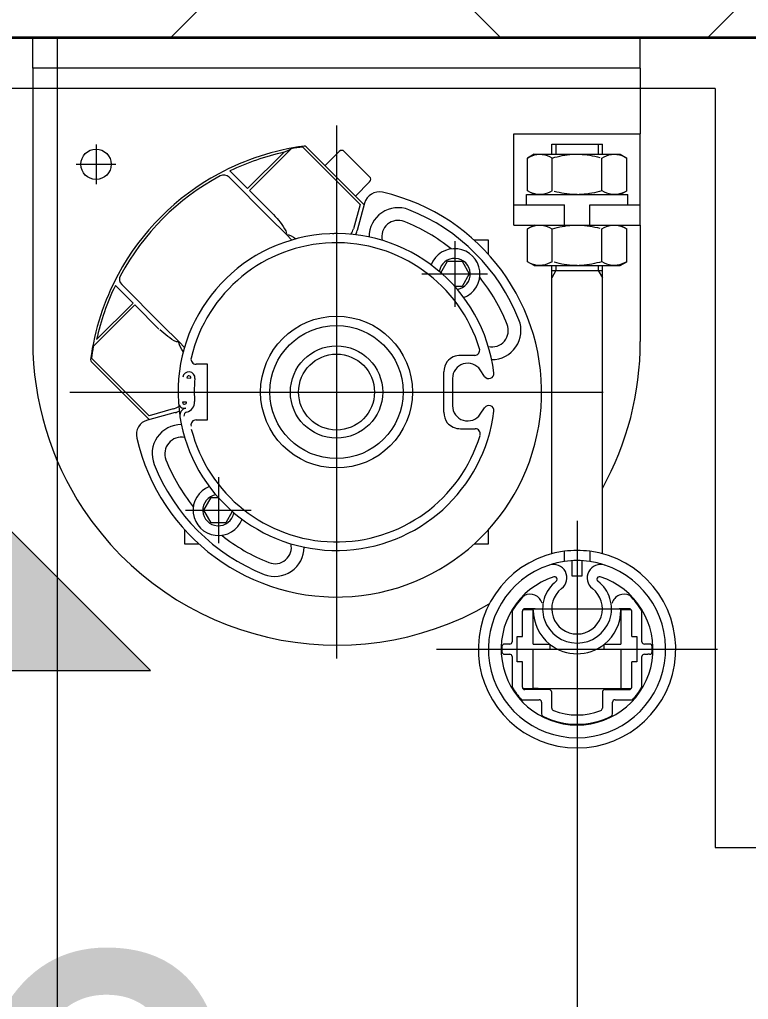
# Model space of a CAD drawing. Header units: metres. Extents: x -0.64 to 0.89, y -0.01 to 0.61.
# Drawn here: x 0.38071 to 0.383589, y 0.253247 to 0.257119 of the extents above; entities that cross this region are included whole.
import ezdxf
from ezdxf.xclip import XClip

# ---------------------------------------------------------------- set-up
doc = ezdxf.new("R2010")
doc.units = ezdxf.units.M
doc.header["$MEASUREMENT"] = 0
doc.header["$XCLIPFRAME"] = 0
for name, pattern in [('DASHDOT', [1, 0.5, -0.25, 0, -0.25]), ('Strich 2', [0.0028222222222216, 0.0014111111111108, -0.0014111111111108]), ('Strichpunkt 6_2_2mm Schnitt', [0.01, 0.006, -0.002, 0, -0.002])]:
    doc.linetypes.add(name, pattern=pattern)
for name, color, linetype in [('010 Aussenwände', 7, 'Continuous'), ('011_Stift 1.Grau', 7, 'Continuous'), ('035 Decken', 7, 'Continuous'), ('051 Brüstung Bauteilschraffuren', 7, 'Continuous'), ('120 Bemassungen Detail', 7, 'Continuous')]:
    doc.layers.add(name, color=color, linetype=linetype)
doc.styles.add('ERSTELLTER_STIL_5', font='Arial.ttf', dxfattribs={"width": 0.9})

# ---------------------------------------------------------------- blocks, each defined once
blk = doc.blocks.new('Zeichnung_3_2', base_point=(-2.970789108152893, 0.2078478095782649))
at = {"layer": '051 Brüstung Bauteilschraffuren', "linetype": 'Continuous', "lineweight": 0, "true_color": 0x000000}
h = blk.add_hatch(dxfattribs=at)
h.set_pattern_fill('Beton_0002', color=18, style=0, pattern_type=2)
h.set_pattern_definition([(44.99999999999999, (-2.970789108152893, 0.2078478095782649), (-0.001060660171779821, 0.001060660171779822), []), (135.0000000000002, (-2.970789108152893, 0.2078478095782649), (0.001060660171779818, 0.001060660171779824), [])])
h.paths.add_polyline_path([(0.312856633258405, 0.2536300772983503), (0.3165584478825528, 0.2536300804272983), (0.3165584478825528, 0.2570459217161276), (0.3843584308924832, 0.2570471420058643), (0.3843584308924832, 0.2614434829691732), (0.3507584507482304, 0.2609348098858575), (0.3165584510115008, 0.2614478103043164), (0.3165584510115008, 0.2700425831382801), (0.312856633258405, 0.2700425831382801)])
at = {"layer": '120 Bemassungen Detail', "linetype": 'Continuous', "lineweight": 0, "true_color": 0x000000}
blk.add_hatch(color=18, dxfattribs=at).paths.add_polyline_path([(0.3787269100442145, 0.257047045151134), (0.3762269100442146, 0.254547045151134), (0.3812269100442145, 0.254547045151134)])
at = {"layer": '010 Aussenwände', "color": 7, "linetype": 'Continuous', "lineweight": 13, "ltscale": 1000, "flags": 128}
for points in [[(0.38345844697331, 0.2568471393442161), (0.3834584469733087, 0.256647146800094), (0.38345844697331, 0.253847146800094)], [(0.38345844697331, 0.253847146800094), (0.3841584469732453, 0.2538471539930791), (0.3846777985061594, 0.2538471539930791)]]:
    blk.add_lwpolyline(points, dxfattribs=at)
at = {"layer": '011_Stift 1.Grau', "color": 7, "linetype": 'Continuous', "lineweight": 13, "ltscale": 1000}
for p, q in [((0.3807624435490385, 0.2569271249457872), (0.3807624435490385, 0.257047123232176)), ((0.3831624436952449, 0.2569271249457872), (0.3831624436952449, 0.257047123232176)), ((0.3807624435490385, 0.2569271249457872), (0.3807624435490385, 0.2558471247235469)), ((0.3831624436952449, 0.2569271249457872), (0.3807624435490385, 0.2569271249457872)), ((0.3831624436952449, 0.2569271249457872), (0.3831624436952449, 0.2566671250081718)), ((0.3826624409269557, 0.256387124834667), (0.3826624409269557, 0.2566671250081718)), ((0.3826624409269557, 0.2566671250081718), (0.3831624436952449, 0.2566671250081718)), ((0.3831624436952449, 0.256387124834667), (0.3831624436952449, 0.2566671250081718)), ((0.3828124426961269, 0.2566271245363928), (0.3828644990047147, 0.2566271245363928)), ((0.3828124426961269, 0.2565871240646139), (0.3828124426961269, 0.2566271245363928)), ((0.3828286819364689, 0.2566271245363928), (0.3828286819364689, 0.2565871240646139)), ((0.3828644990047147, 0.2566271245363928), (0.3830124419260736, 0.2566271245363928)), ((0.3829962026857316, 0.2566271245363928), (0.3829962026857316, 0.2565871240646139)), ((0.3830124419260736, 0.2565871240646139), (0.3830124419260736, 0.2566271245363928)), ((0.3816112614451375, 0.2564508521194544), (0.3817551179603527, 0.2565947086346696)), ((0.3816182358703248, 0.2564438808232151), (0.3817829937584658, 0.2566086387113561)), ((0.3818291050657724, 0.256614849673221), (0.3820562792094708, 0.2563876755295226)), ((0.3818422810659806, 0.2566158133892182), (0.3820595771207079, 0.2563985173344908)), ((0.3819164809398672, 0.2565416135153316), (0.3819729302915071, 0.2565980659959195)), ((0.381992964945825, 0.2565980659959195), (0.382043053146094, 0.2565479777956505)), ((0.3827424418705136, 0.2565871240646139), (0.382716143062214, 0.2565719392797622)), ((0.3827424418705136, 0.2565871240646139), (0.382765217483317, 0.2565871240646139)), ((0.382765217483317, 0.2565871240646139), (0.3829124407466262, 0.2565871240646139)), ((0.3829124407466262, 0.2565871240646139), (0.3830596671388835, 0.2565871240646139)), ((0.3830596671388835, 0.2565871240646139), (0.3830824427516869, 0.2565871240646139)), ((0.3830824427516869, 0.2565871240646139), (0.3831087415599865, 0.2565719392797622)), ((0.382043053146094, 0.2565479777956505), (0.3820931382174149, 0.2564978927243297)), ((0.382716143062214, 0.2564423069623496), (0.382716143062214, 0.2565719392797622)), ((0.3828142919044201, 0.2564423069623496), (0.3828142919044201, 0.2565719392797622)), ((0.3830105927177804, 0.2564423069623496), (0.3830105927177804, 0.2565719392797622)), ((0.3831087415599865, 0.2564423069623496), (0.3831087415599865, 0.2565719392797622)), ((0.3815412199431997, 0.2565208936213922), (0.3816112614451375, 0.2564508521194544)), ((0.3815379032582744, 0.2564959277449588), (0.3816966285345889, 0.2563372024686443)), ((0.3820366888657749, 0.2564214055894238), (0.3820931382174149, 0.2564778580700117)), ((0.3816182358703248, 0.2564438808232151), (0.3817135968198249, 0.2563485167447671)), ((0.3827124415166794, 0.256427125306446), (0.3829124407466262, 0.256427125306446)), ((0.3827124415166794, 0.256387124834667), (0.3827124415166794, 0.256427125306446)), ((0.3827424418705136, 0.256427125306446), (0.382716143062214, 0.2564423069623496)), ((0.3827597206464626, 0.2564271240347746), (0.3827652180341792, 0.2564271240347746)), ((0.3829124407466262, 0.256427125306446), (0.3831124431055212, 0.256427125306446)), ((0.38305966689963, 0.2564271240347746), (0.3830651642873462, 0.2564271240347746)), ((0.3830824427516869, 0.256427125306446), (0.3831087415599865, 0.2564423069623496)), ((0.3831124431055212, 0.256387124834667), (0.3831124431055212, 0.256427125306446)), ((0.382072969018331, 0.25639348285709), (0.3820438760594292, 0.2562849083600053)), ((0.3820595771207079, 0.2563985173344908), (0.3820712042916349, 0.2563868901635638)), ((0.3820562792094708, 0.2563876755295226), (0.3820289760088494, 0.2562927369880083)), ((0.3826624409269557, 0.256387124834667), (0.3828624432858506, 0.256387124834667)), ((0.3826624409269557, 0.256307123891109), (0.3826624409269557, 0.256387124834667)), ((0.3828624432858506, 0.256307123891109), (0.3828624432858506, 0.256387124834667)), ((0.3829624413363499, 0.256387124834667), (0.3831624436952449, 0.256387124834667)), ((0.3829624413363499, 0.256307123891109), (0.3829624413363499, 0.256387124834667)), ((0.3831624436952449, 0.256307123891109), (0.3831624436952449, 0.256387124834667)), ((0.3817644516123643, 0.2562693793908689), (0.3816966285345889, 0.2563372024686443)), ((0.3826624409269557, 0.256307123891109), (0.3828624432858506, 0.256307123891109)), ((0.3827424418705136, 0.256307123891109), (0.382716143062214, 0.2562919391062574)), ((0.382716143062214, 0.2561623067888448), (0.382716143062214, 0.2562919391062574)), ((0.3827424418705136, 0.256307123891109), (0.382765217483317, 0.256307123891109)), ((0.382765217483317, 0.256307123891109), (0.3829124407466262, 0.256307123891109)), ((0.3828142919044201, 0.2561623067888448), (0.3828142919044201, 0.2562919391062574)), ((0.3829124407466262, 0.256307123891109), (0.3830596671388835, 0.256307123891109)), ((0.3829624413363499, 0.256307123891109), (0.3831624436952449, 0.256307123891109)), ((0.3830105927177804, 0.2561623067888448), (0.3830105927177804, 0.2562919391062574)), ((0.3830596671388835, 0.256307123891109), (0.3830824427516869, 0.256307123891109)), ((0.3830824427516869, 0.256307123891109), (0.3831087415599865, 0.2562919391062574)), ((0.3831087415599865, 0.2561623067888448), (0.3831087415599865, 0.2562919391062574)), ((0.3831624436952449, 0.256307123891109), (0.3831624436952449, 0.2558471247235469)), ((0.3817860601275478, 0.2562477708756854), (0.3817644516123643, 0.2562693793908689)), ((0.3825624428764562, 0.2562471231834406), (0.3825065942828406, 0.2562471231834406)), ((0.3825624428764562, 0.2561912745898249), (0.3825624428764562, 0.2562471231834406)), ((0.3823741897174621, 0.2561186517057518), (0.3824002663704507, 0.2561638149418014)), ((0.3824002663704507, 0.2561638149418014), (0.3824580017197361, 0.2561638149418014)), ((0.3824580017197361, 0.2561638149418014), (0.3824868693943788, 0.2561138143520777)), ((0.3827424418705136, 0.2561471251329411), (0.382716143062214, 0.2561623067888448)), ((0.3830824427516869, 0.2561471251329411), (0.3831087415599865, 0.2561623067888448)), ((0.3827424418705136, 0.2561471251329411), (0.382765217483317, 0.2561471251329411)), ((0.382765217483317, 0.2561471251329411), (0.3829124407466262, 0.2561471251329411)), ((0.3828124426961269, 0.2550080847900816), (0.3828124426961269, 0.2561471251329411)), ((0.3828124426961269, 0.2561271248970517), (0.3829124407466262, 0.2561271248970517)), ((0.3828286819364689, 0.2561271248970517), (0.3828124426961269, 0.2560989956541471)), ((0.3828286819364689, 0.2561471251329411), (0.3828286819364689, 0.2561271248970517)), ((0.3829124407466262, 0.2561471251329411), (0.3830596671388835, 0.2561471251329411)), ((0.3829124407466262, 0.2561271248970517), (0.3830124419260736, 0.2561271248970517)), ((0.3829962026857316, 0.2561471251329411), (0.3829962026857316, 0.2561271248970517)), ((0.3829962026857316, 0.2561271248970517), (0.3830124419260736, 0.2560989956541471)), ((0.3830124419260736, 0.2550080847900816), (0.3830124419260736, 0.2561471251329411)), ((0.3830596671388835, 0.2561471251329411), (0.3830824427516869, 0.2561471251329411)), ((0.3824868693943788, 0.2561138143520777), (0.3824580017197361, 0.256063813762354)), ((0.3810886739298754, 0.2560683444791199), (0.3811587154318132, 0.2559983029771822)), ((0.3811136398063089, 0.2560716642929933), (0.3812723650826234, 0.2559129358877308)), ((0.3824580017197361, 0.256063813762354), (0.3824295720978194, 0.256063813762354)), ((0.3810009288399117, 0.2558265737928018), (0.3811656867280526, 0.2559913316809428)), ((0.3810148589165981, 0.255854446461967), (0.3811587154318132, 0.2559983029771822)), ((0.3811656867280526, 0.2559913316809428), (0.3812610476775525, 0.2558959676024948)), ((0.3812723650826234, 0.2559129358877308), (0.3813401881603988, 0.2558451128099554)), ((0.3813401881603988, 0.2558451128099554), (0.3813618123203225, 0.2558234886500317)), ((0.3809947178780467, 0.2557804624854954), (0.3812218920217452, 0.2555532883417969)), ((0.3825080398568363, 0.2557921240748507), (0.3824524415790641, 0.2557921240748507)), ((0.3809937510331015, 0.2557672864852871), (0.3812110502167769, 0.2555499904305598)), ((0.3814524423003818, 0.2557571236620442), (0.3814074636722667, 0.2557571236620442)), ((0.3814524423003818, 0.2555371241962078), (0.3814524423003818, 0.2557571236620442)), ((0.3825473801205783, 0.2557089816674579), (0.3825302303563558, 0.2557345483019154)), ((0.3813711209407498, 0.2557038877400442), (0.3813870472862875, 0.2557023576844513)), ((0.3813870487470381, 0.2557023581395343), (0.3813870852686412, 0.2557031226111492)), ((0.3823864520648417, 0.255567115163198), (0.3823864520648417, 0.2557271139213658)), ((0.382420404280054, 0.2557011217499744), (0.382420404280054, 0.2555931229793296)), ((0.3813168274343113, 0.2555805915424182), (0.3812218920217452, 0.2555532883417969)), ((0.3813697160430786, 0.2556076538140403), (0.3813537521501643, 0.2556065899717057)), ((0.3825302303563558, 0.2555596964273885), (0.3825473801205783, 0.2555852630618461)), ((0.3812226742587559, 0.2555383632596328), (0.3812110502167769, 0.2555499904305598)), ((0.3813246591912625, 0.2555656883628904), (0.3812160815652297, 0.2555365954039886)), ((0.3814074636722667, 0.2555371241962078), (0.3814524423003818, 0.2555371241962078)), ((0.3814524525558101, 0.2555375740845707), (0.3814507803627976, 0.2555371258971305)), ((0.3824524415790641, 0.2555021237834012), (0.3825103333757517, 0.2555021237834012)), ((0.3814380178499045, 0.2551804335061744), (0.3814668855245473, 0.2552304340958981)), ((0.3814668855245473, 0.2552304340958981), (0.3814952619543473, 0.2552304340958981)), ((0.3814668855245473, 0.2551304329164506), (0.3814380178499045, 0.2551804335061744)), ((0.3815506787531331, 0.2551755711209158), (0.3815246208738328, 0.2551304329164506)), ((0.3815246208738328, 0.2551304329164506), (0.3814668855245473, 0.2551304329164506)), ((0.3813624412388791, 0.2551029732684271), (0.3813624412388791, 0.2550471246748114)), ((0.3825624428764562, 0.2550471246748114), (0.3825624428764562, 0.2551029732684271)), ((0.3813624412388791, 0.2550471246748114), (0.3814182929614428, 0.2550471246748114)), ((0.3825065942828406, 0.2550471246748114), (0.3825624428764562, 0.2550471246748114)), ((0.3828624432858506, 0.2549775337413918), (0.3828624432858506, 0.2550179065579878)), ((0.3829624413363499, 0.2550179065579878), (0.3829624413363499, 0.2549775337413918)), ((0.3828924436396848, 0.2549805531762531), (0.3828924436396848, 0.2549211250660764)), ((0.3829324409825157, 0.2549211250660764), (0.3829324409825157, 0.2549805531762531)), ((0.3828924436396848, 0.2549211250660764), (0.3829324409825157, 0.2549211250660764)), ((0.3826564427335577, 0.2547816991412899), (0.3826564427335577, 0.2547465892153018)), ((0.3826964432053366, 0.2546811253643506), (0.3826964432053366, 0.25478112341485)), ((0.3827094283397142, 0.2547871247371961), (0.3826994422723811, 0.2547871242832915)), ((0.3827464437950603, 0.2547911235327948), (0.3827064433232814, 0.2547911235327948)), ((0.3827394412093406, 0.2547871247371961), (0.3827094283397142, 0.2547871247371961)), ((0.3827394412093406, 0.2546511250105164), (0.3827394412093406, 0.2547871247371961)), ((0.3831184412989191, 0.2547911235327948), (0.3830784439560883, 0.2547911235327948)), ((0.3831154573714723, 0.2547871242832915), (0.3830854434128599, 0.2547871247371961)), ((0.3830854434128599, 0.2547871247371961), (0.3830854434128599, 0.2546511250105164)), ((0.3831254423068495, 0.2547871242832915), (0.3831154573714723, 0.2547871242832915)), ((0.3831284414168639, 0.2546811253643506), (0.3831284414168639, 0.25478112341485)), ((0.3831684418886429, 0.2547465892153018), (0.3831684418886429, 0.2547816991412899)), ((0.3826564427335577, 0.2547465892153018), (0.3826564427335577, 0.2546597108439458)), ((0.3831684418886429, 0.2546597108439458), (0.3831684418886429, 0.2547465892153018)), ((0.3826323212391047, 0.254651124215688), (0.3826256168655924, 0.254651124215688)), ((0.3826465427419503, 0.2546511250105164), (0.3826323216730958, 0.2546511250105164)), ((0.3826764429694471, 0.2546811253643506), (0.3826964432053366, 0.2546811253643506)), ((0.3826764429694471, 0.2545811241849032), (0.3826764429694471, 0.2546811253643506)), ((0.3827394412093406, 0.2546511250105164), (0.3827694415631748, 0.2546511250105164)), ((0.3827694415631748, 0.2546511250105164), (0.3828054432393551, 0.2546511250105164)), ((0.3828054432393551, 0.2546511250105164), (0.3828054432393551, 0.2546311247746269)), ((0.3830194413828454, 0.2546511250105164), (0.3830554430590257, 0.2546511250105164)), ((0.3830194413828454, 0.2546311247746269), (0.3830194413828454, 0.2546511250105164)), ((0.3830554430590257, 0.2546511250105164), (0.3830854434128599, 0.2546511250105164)), ((0.3831284414168639, 0.2546811253643506), (0.3831484416527534, 0.2546811253643506)), ((0.3831484416527534, 0.2546811253643506), (0.3831484416527534, 0.2545811241849032)), ((0.3831925629491048, 0.2546511250105164), (0.3831783418802502, 0.2546511250105164)), ((0.3831992680682172, 0.254651124215688), (0.3831925636947044, 0.254651124215688)), ((0.3826256168655924, 0.2546111241958046), (0.3826323212391047, 0.2546111241958046)), ((0.3826323216730958, 0.2546111245387374), (0.3826465427419503, 0.2546111245387374)), ((0.3827394412093406, 0.2546311247746269), (0.3827694415631748, 0.2546311247746269)), ((0.3827394412093406, 0.2544751248120577), (0.3827394412093406, 0.2546311247746269)), ((0.3827694415631748, 0.2546311247746269), (0.3828054432393551, 0.2546311247746269)), ((0.3830194413828454, 0.2546311247746269), (0.3830554430590257, 0.2546311247746269)), ((0.3830554430590257, 0.2546311247746269), (0.3830854434128599, 0.2546311247746269)), ((0.3830854434128599, 0.2546311247746269), (0.3830854434128599, 0.2544751248120577)), ((0.3831783418802502, 0.2546111245387374), (0.3831925629491048, 0.2546111245387374)), ((0.3831992680682172, 0.2546111241958046), (0.3831925636947044, 0.2546111241958046)), ((0.3826564427335577, 0.254602538705308), (0.3826564427335577, 0.254515660333952)), ((0.3826964432053366, 0.2545811241849032), (0.3826764429694471, 0.2545811241849032)), ((0.3826964432053366, 0.2544811230054557), (0.3826964432053366, 0.2545811241849032)), ((0.3831284414168639, 0.2544811230054557), (0.3831284414168639, 0.2545811241849032)), ((0.3831484416527534, 0.2545811241849032), (0.3831284414168639, 0.2545811241849032)), ((0.3831684418886429, 0.254515660333952), (0.3831684418886429, 0.254602538705308)), ((0.3826564427335577, 0.254515660333952), (0.3826564427335577, 0.2544805472790159)), ((0.3831684418886429, 0.2544805472790159), (0.3831684418886429, 0.254515660333952)), ((0.3826994422723811, 0.2544751241282011), (0.3827094275623368, 0.2544751241282011)), ((0.3828024425781821, 0.254471122887511), (0.3827064433232814, 0.254471122887511)), ((0.3827094275623368, 0.2544751241282011), (0.3827394412093406, 0.2544751248120577)), ((0.3827594414452301, 0.2544751248120577), (0.3827394412093406, 0.2544751248120577)), ((0.3827594414452301, 0.2544751248120577), (0.3830654431769704, 0.2544751248120577)), ((0.3828124426961269, 0.2543978867296215), (0.3828124426961269, 0.2544611227695662)), ((0.3830124419260736, 0.2544611227695662), (0.3830124419260736, 0.2543978867296215)), ((0.3830224420440185, 0.254471122887511), (0.3831184412989191, 0.254471122887511)), ((0.3830654431769704, 0.2544751248120577), (0.3830854434128599, 0.2544751248120577)), ((0.3830854434128599, 0.2544751248120577), (0.3831154562824863, 0.2544751248120577)), ((0.3831154562824863, 0.2544751248120577), (0.3831254423068495, 0.2544751241282011)), ((0.3826928762045678, 0.2544311255446801), (0.3827152919883464, 0.2544311255446801)), ((0.3827152919883464, 0.2544311255446801), (0.3827624421064031, 0.2544311255446801)), ((0.3827724422243479, 0.2544211254267353), (0.3827724422243479, 0.2543876738432099)), ((0.3830524423978526, 0.2543876738432099), (0.3830524423978526, 0.2544211254267353)), ((0.3830624425157974, 0.2544311255446801), (0.3831095926338541, 0.2544311255446801)), ((0.3831095926338541, 0.2544311255446801), (0.3831320084176327, 0.2544311255446801)), ((0.3827724422243479, 0.2543876738432099), (0.3827724422243479, 0.2543752550484281)), ((0.3830524423978526, 0.2543752550484281), (0.3830524423978526, 0.2543876738432099))]:
    blk.add_line(p, q, dxfattribs=at)
at = {"layer": '011_Stift 1.Grau', "color": 7, "linetype": 'Strich 2', "lineweight": 13, "ltscale": 1000}
blk.add_line((0.3808584490618353, 0.2570470856847995), (0.3808651262369586, 0.2038064139417058), dxfattribs=at)
at = {"layer": '011_Stift 1.Grau', "color": 7, "linetype": 'Strichpunkt 6_2_2mm Schnitt', "lineweight": 13, "ltscale": 1000}
for p, q in [((0.3819624420576677, 0.2567001260231791), (0.3819624420576677, 0.254594124964021)), ((0.3809094415280886, 0.2556471254936), (0.3830154425872467, 0.2556471254936)), ((0.3829124407466262, 0.2543093844342313), (0.3829124407466262, 0.2079383181190747))]:
    blk.add_line(p, q, dxfattribs=at)
at = {"layer": '011_Stift 1.Grau', "color": 7, "linetype": 'DASHDOT', "lineweight": 13, "ltscale": 1000}
for p, q in [((0.3810124433687091, 0.2566251251385935), (0.3810124433687091, 0.2564691220470763)), ((0.3809344418229504, 0.2565471235928349), (0.3810904417855197, 0.2565471235928349)), ((0.3824291340450934, 0.2562438127564113), (0.3824291340450934, 0.255983812818796)), ((0.3822991325118117, 0.2561138143520777), (0.382559132449427, 0.2561138143520777)), ((0.38149575319919, 0.2553104350394561), (0.38149575319919, 0.2550504351018407)), ((0.3813657516659084, 0.2551804335061744), (0.3816257516035236, 0.2551804335061744)), ((0.3829124407466262, 0.2551381238707398), (0.3829124407466262, 0.254124122549566)), ((0.3829124407466262, 0.2549932567053068), (0.3829124407466262, 0.2545872256335866)), ((0.3829124501334704, 0.2549679309998485), (0.3829124501334704, 0.254614309807845)), ((0.3827356395374686, 0.2547911204038467), (0.3830892607294721, 0.2547911204038467)), ((0.3823570180506032, 0.2546311216456789), (0.3834678665715973, 0.2546311216456789))]:
    blk.add_line(p, q, dxfattribs=at)
at = {"layer": '011_Stift 1.Grau', "color": 7, "linetype": 'Continuous', "lineweight": 13, "ltscale": 1000, "flags": 128}
for points in [[(0.3817829938206425, 0.2566086390524388), (0.3817746089659702, 0.2566028760426787), (0.3817654243049944, 0.2565985483031368), (0.3817557485945948, 0.2565949331611747)], [(0.3827161433448327, 0.2565719403402288), (0.3827252422864711, 0.2565768113162409), (0.3827345685116432, 0.2565809383696614), (0.3827441070742905, 0.256584142233636), (0.3827542002073492, 0.2565863029913834), (0.3827642178818795, 0.2565871172777421)], [(0.3827652181177248, 0.2565871240726308), (0.3827752319750206, 0.2565864453334179), (0.382785314599412, 0.2565844182088237), (0.3827948394443319, 0.2565813351204995), (0.3828041513228588, 0.2565773181974003), (0.3828130618799706, 0.2565726443372053)], [(0.3828142928905947, 0.2565719403402288), (0.3828241188481627, 0.2565746676897625), (0.3828338812932914, 0.2565771505473504), (0.3828439202730003, 0.2565794510941011), (0.3828538846281928, 0.2565814645622259), (0.3828637765189811, 0.2565831816128604), (0.3828739384110929, 0.2565846380934309), (0.3828840369418383, 0.2565857634133736), (0.3828940870988133, 0.2565865536420703), (0.3829041055533602, 0.2565870061274222)], [(0.3829124424396158, 0.2565871240726308), (0.3829224475948738, 0.2565869542456543), (0.3829324701535417, 0.2565864453332443), (0.3829425272368225, 0.2565855990403329), (0.3829526354016681, 0.2565844182085695), (0.3829628088847867, 0.2565829070584318), (0.3829727129848095, 0.2565811383228569), (0.3829826901299471, 0.2565790746362486), (0.3829927419466497, 0.2565767256928867), (0.3830025162047845, 0.2565741982029909)], [(0.383010591982119, 0.2565719403402288), (0.3830196909237573, 0.2565768113162409), (0.3830290171489295, 0.2565809383696614), (0.3830385557115763, 0.2565841422336359), (0.3830486488446354, 0.2565863029913833), (0.3830586665191662, 0.2565871172777421)], [(0.3830596667550115, 0.2565871240726308), (0.3830696806123073, 0.2565864453334179), (0.3830797632366987, 0.2565844182088238), (0.3830892880816181, 0.2565813351204996), (0.3830985999601455, 0.2565773181974003), (0.3831075105172572, 0.2565726443372053)], [(0.3827652181177017, 0.256427124182969), (0.3827552042604063, 0.2564278029221819), (0.3827451216360149, 0.2564298300467759), (0.3827355967910955, 0.2564329131351001), (0.3827262849125681, 0.2564369300581995), (0.3827173743554564, 0.2564416039183944)], [(0.3828142928905947, 0.256442307915371), (0.3828051939489554, 0.2564374369393588), (0.3827958677237842, 0.2564333098859384), (0.3827863291611364, 0.2564301060219639), (0.3827762360280778, 0.2564279452642165), (0.382766218353547, 0.2564271309778577)], [(0.3829124424330983, 0.256427124182969), (0.3829024372778393, 0.2564272940099455), (0.3828924147191719, 0.2564278029223556), (0.3828823576358911, 0.2564286492152669), (0.3828722494710459, 0.2564298300470302), (0.3828620759879269, 0.2564313411971679), (0.3828521718879045, 0.2564331099327428), (0.3828421947427665, 0.2564351736193511), (0.3828321429260639, 0.2564375225627132), (0.3828223686679291, 0.2564400500526089)], [(0.383010591982119, 0.256442307915371), (0.3830007660245514, 0.2564395805658373), (0.3829910035794222, 0.2564370977082494), (0.3829809645997133, 0.2564347971614986), (0.3829710002445208, 0.2564327836933739), (0.3829611083537325, 0.2564310666427394), (0.3829509464616203, 0.2564296101621689), (0.3829408479308753, 0.2564284848422262), (0.3829307977739003, 0.2564276946135294), (0.3829207793193534, 0.2564272421281776)], [(0.3830596667549888, 0.256427124182969), (0.383049652897693, 0.2564278029221819), (0.3830395702733016, 0.256429830046776), (0.3830300454283817, 0.2564329131351002), (0.3830207335498548, 0.2564369300581995), (0.3830118229927431, 0.2564416039183944)], [(0.3831087415278809, 0.256442307915371), (0.3830996425862425, 0.2564374369393588), (0.3830903163610704, 0.2564333098859383), (0.3830807777984231, 0.2564301060219638), (0.3830706846653644, 0.2564279452642165), (0.3830606669908341, 0.2564271309778577)], [(0.3817135973431305, 0.2563485175598728), (0.3817205954696625, 0.2563411478858166), (0.3817272800662783, 0.2563335186089657), (0.3817336527453818, 0.2563257800360914), (0.381739876629509, 0.2563177901898239), (0.3817458944013525, 0.2563096109270193), (0.3817516260426399, 0.2563012872041077), (0.3817570593013833, 0.2562926653096537), (0.3817618708164061, 0.2562838068103777), (0.3817653006388557, 0.2562742475310495)], [(0.3827161433448327, 0.2562919403402288), (0.3827252422864711, 0.2562968113162409), (0.3827345685116432, 0.2563009383696614), (0.3827441070742905, 0.256304142233636), (0.3827542002073492, 0.2563063029913833), (0.3827642178818795, 0.2563071172777421)], [(0.3827652181177248, 0.2563071240726308), (0.3827752319750206, 0.2563064453334179), (0.382785314599412, 0.2563044182088238), (0.3827948394443319, 0.2563013351204995), (0.3828041513228588, 0.2562973181974003), (0.3828130618799706, 0.2562926443372053)], [(0.3828142928905947, 0.2562919403402288), (0.3828241188481627, 0.2562946676897625), (0.3828338812932914, 0.2562971505473504), (0.3828439202730003, 0.2562994510941011), (0.3828538846281928, 0.2563014645622259), (0.3828637765189811, 0.2563031816128604), (0.3828739384110929, 0.2563046380934308), (0.3828840369418383, 0.2563057634133736), (0.3828940870988133, 0.2563065536420703), (0.3829041055533602, 0.2563070061274222)], [(0.3829124424396158, 0.2563071240726308), (0.3829224475948738, 0.2563069542456544), (0.3829324701535417, 0.2563064453332443), (0.3829425272368225, 0.2563055990403329), (0.3829526354016681, 0.2563044182085695), (0.3829628088847867, 0.2563029070584318), (0.3829727129848095, 0.2563011383228569), (0.3829826901299471, 0.2562990746362486), (0.3829927419466497, 0.2562967256928866), (0.3830025162047845, 0.2562941982029909)], [(0.383010591982119, 0.2562919403402288), (0.3830196909237573, 0.2562968113162409), (0.3830290171489295, 0.2563009383696614), (0.3830385557115763, 0.2563041422336359), (0.3830486488446354, 0.2563063029913833), (0.3830586665191662, 0.2563071172777421)], [(0.3830596667550115, 0.2563071240726308), (0.3830696806123073, 0.2563064453334179), (0.3830797632366987, 0.2563044182088238), (0.3830892880816181, 0.2563013351204996), (0.3830985999601455, 0.2562973181974003), (0.3831075105172572, 0.2562926443372053)], [(0.3817644525365118, 0.2562693780952441), (0.3817744867615467, 0.2562687196286429), (0.3817835688424003, 0.2562643703928895), (0.3817922202672768, 0.2562592345700583), (0.3818005976415688, 0.2562536876136406)], [(0.3827652181177017, 0.256147124182969), (0.3827552042604063, 0.2561478029221819), (0.3827451216360149, 0.2561498300467759), (0.3827355967910955, 0.2561529131351001), (0.3827262849125681, 0.2561569300581995), (0.3827173743554564, 0.2561616039183945)], [(0.3828142928905947, 0.256162307915371), (0.3828051939489554, 0.2561574369393589), (0.3827958677237842, 0.2561533098859384), (0.3827863291611364, 0.2561501060219639), (0.3827762360280778, 0.2561479452642165), (0.382766218353547, 0.2561471309778577)], [(0.3829124424330983, 0.256147124182969), (0.3829024372778393, 0.2561472940099455), (0.3828924147191719, 0.2561478029223556), (0.3828823576358911, 0.2561486492152669), (0.3828722494710459, 0.2561498300470302), (0.3828620759879269, 0.2561513411971679), (0.3828521718879045, 0.2561531099327428), (0.3828421947427665, 0.2561551736193511), (0.3828321429260639, 0.2561575225627131), (0.3828223686679291, 0.2561600500526089)], [(0.383010591982119, 0.256162307915371), (0.3830007660245514, 0.2561595805658373), (0.3829910035794222, 0.2561570977082493), (0.3829809645997133, 0.2561547971614986), (0.3829710002445208, 0.2561527836933739), (0.3829611083537325, 0.2561510666427394), (0.3829509464616203, 0.2561496101621689), (0.3829408479308753, 0.2561484848422262), (0.3829307977739003, 0.2561476946135295), (0.3829207793193534, 0.2561472421281776)], [(0.3830596667549888, 0.256147124182969), (0.383049652897693, 0.2561478029221819), (0.3830395702733016, 0.256149830046776), (0.3830300454283817, 0.2561529131351002), (0.3830207335498548, 0.2561569300581995), (0.3830118229927431, 0.2561616039183944)], [(0.3831087415278809, 0.256162307915371), (0.3830996425862425, 0.2561574369393589), (0.3830903163610704, 0.2561533098859383), (0.3830807777984231, 0.2561501060219638), (0.3830706846653644, 0.2561479452642165), (0.3830606669908341, 0.2561471309778577)], [(0.3813401884677994, 0.2558451140265321), (0.3813301990607094, 0.2558457557201045), (0.3813211151598281, 0.255850098486179), (0.3813123584654101, 0.2558552984115448), (0.3813039232741411, 0.2558608872821285), (0.381295622294878, 0.2558668150293701), (0.3812875021980107, 0.2558729753811026), (0.3812796160717635, 0.2558793021373472), (0.381271808182714, 0.2558859447083338), (0.3812643834280354, 0.2558927193853274)], [(0.3813571877988928, 0.2558070859330895), (0.3813515092220898, 0.2558155041919299), (0.3813462025044108, 0.2558241984525316), (0.3813416460774053, 0.2558331363457932), (0.3813392338022372, 0.2558429484584911)]]:
    blk.add_lwpolyline(points, dxfattribs=at)
at = {"layer": '011_Stift 1.Grau', "color": 7, "linetype": 'Continuous', "lineweight": 13, "ltscale": 1000}
for centre, radius in [((0.3810124424352437, 0.2565471241277997), 6.000000000000228e-05), ((0.381962442435249, 0.2556471241278171), 0.0002999999999999936), ((0.3819624424352437, 0.2556471241277999), 0.0002630769230769303), ((0.3819624424352437, 0.2556471241277999), 0.0001823076923077061), ((0.3819624424352437, 0.2556471241277999), 0.0001500000000000057)]:
    blk.add_circle(centre, radius, dxfattribs=at)
for centre, radius, start, end in [((0.3819624424352437, 0.2556471241278001), 0.0009799999999998746, 97.53710972746303, 118.3063095887489), ((0.3819624424353725, 0.255647124127498), 0.0009700000003183049, 102.341323084397, 115.7374816980647), ((0.3819358788966638, 0.2556475630811663), 0.0009731603488074048, 96.29913361845304, 99.03870527050853), ((0.3817898660772343, 0.2566023392608738), 9.321613822737304e-06, 100.3727836702049, 137.4885425481689), ((0.3818352091325914, 0.2566087434322525), 1.000000000012029e-05, 45.00000000021591, 97.53711218961254), ((0.3819829485318982, 0.2565880475512988), 1.416666666672815e-05, 44.9999999997968, 135.0000000002032), ((0.3819624424352437, 0.2556471241277992), 0.0009800000000006323, 118.3075655685784, 151.6924344313863), ((0.3815166902365288, 0.2564747139884282), 2.999999995054119e-05, 44.99999995885844, 118.3075656073894), ((0.381962442434856, 0.2556471241281897), 0.0009699999994628686, 118.307565558074, 151.6924344418896), ((0.382083121992566, 0.2564878740906307), 1.416666666671558e-05, 315.000000000254, 44.99999999974601), ((0.3819624424352437, 0.2556471241277999), 0.0008099999999999665, 192.9819950797217, 77.01800492027832), ((0.3821309260743817, 0.2563779546576377), 5.999999999994397e-05, 77.01800491985524, 165.0000000001263), ((0.3822058597919451, 0.2562605962057761), 0.0001150000000000868, 68.35749692532065, 180.395986528689), ((0.3819624424352432, 0.2556471241277999), 0.0007750000000001283, 21.64250307470488, 68.35749692524854), ((0.3822058597919451, 0.2562605962057762), 6.49999999999585e-05, 68.35749692519582, 192.3400903037932), ((0.3819624424352437, 0.2556471241278003), 0.0007249999999997168, 51.29762486102164, 68.35749692527102), ((0.3819624074330772, 0.2556471273919322), 0.0006259953461755488, 6.91854191059835, 183.8093088827383), ((0.3819624523997671, 0.2556471141632766), 0.0006260000000000078, 90.00449157819094, 91.4710728132335), ((0.3819399808446637, 0.2563186537009119), 9.269524988294919e-05, 328.7324184577508, 343.7642447951928), ((0.3819472849399652, 0.2563107891424608), 0.0001000000000001776, 335.0130270818727, 344.9999999998283), ((0.3819624424352437, 0.2556471241277998), 0.0005900000000001924, 16.82644889274796, 166.8165185137789), ((0.3824291329108265, 0.2561138146033827), 9.999999999972432e-05, 290.9793228243437, 159.0301478152031), ((0.382429132910826, 0.2561138146033825), 6.17350269186009e-05, 279.3166300135998, 170.6858161735876), ((0.3819624424352432, 0.2556471241278006), 0.0009799999999994902, 151.692434431441, 172.4628902726022), ((0.3811348525746174, 0.2560928763265177), 2.999999995008358e-05, 151.6924343926611, 225.000000042389), ((0.3819624424352432, 0.2556471241278012), 0.0007249999999996207, 21.64250307461348, 38.70237579840109), ((0.3819624424355457, 0.2556471241276718), 0.000970000000318361, 154.2625183019724, 167.6586769156347), ((0.3825759145132199, 0.2558905414845011), 0.0001149999999998508, 269.5889222706802, 21.64250307484011), ((0.3825759145132199, 0.255890541484501), 6.499999999981538e-05, 257.6733725260638, 21.64250307497247), ((0.3819624424352437, 0.2558471241277998), 0.001200000000000045, 180, 213.5322958449148), ((0.3819624424352432, 0.2558471241277992), 0.001200000000000045, 331.0449993873179, 0), ((0.3819619812809898, 0.2556736906844891), 0.0009731379491543269, 170.9612648689902, 173.7008995780505), ((0.3825080384396271, 0.2558121241278005), 2.000000000057123e-05, 270, 16.82644889043072), ((0.3810008231307913, 0.2557743574304528), 1.000000000030464e-05, 172.4628878142201, 225.0000000012954), ((0.3814074649582162, 0.2557771241278197), 2.000000000257638e-05, 166.8165185327269, 270), ((0.3824524424352442, 0.2557221241277993), 7.000000000063217e-05, 90, 138.5940390011158), ((0.382552059048304, 0.255787114163283), 1.999999999972741e-05, 9.26472455150239, 13.35731351275353), ((0.3824564523997678, 0.255727114163277), 7.000000000061836e-05, 143.8362089167496, 180), ((0.3824804046962824, 0.2557011182019608), 6.000137895994159e-05, 33.85868865899339, 179.9956684000354), ((0.3813790812084292, 0.2557031229279614), 2.400400908451418e-05, 354.5268200591403, 174.5066362527115), ((0.3813790852023402, 0.2557031224215787), 8.00001514826295e-06, 0.002266831862451942, 174.5139836570131), ((0.3819624971941145, 0.2556471182916431), 0.0005620938766321269, 174.516730289357, 179.9995467615214), ((0.3825639851720761, 0.2557201224235673), 2.000520541381953e-05, 213.8525061055069, 6.917855018575715), ((0.3819624424352437, 0.2556471241277996), 0.0005620391177456113, 180.0001416708544, 183.8097113899772), ((0.3812909113650385, 0.2556695889439232), 9.269880181067314e-05, 286.2360862392953, 301.2703823949988), ((0.3813617334488137, 0.2556071224089197), 2.399973045723954e-05, 183.8090903418521, 282.751035308507), ((0.3819624523997684, 0.2556471141632781), 0.0006260000000016529, 183.954546453146, 188.7804155720351), ((0.3813736590637165, 0.2555544483652017), 3.000744681649861e-05, 102.7749522779197, 188.9429303292266), ((0.3813617296581193, 0.255607126517414), 8.003780351859563e-06, 183.8772630740395, 3.780954388351518), ((0.3813617237704476, 0.2556071306748344), 4.000992782977526e-05, 282.7731533165863, 3.809718473029488), ((0.3824804046986809, 0.2555931272763469), 6.000138135841418e-05, 180.0043336082189, 326.1413083695417), ((0.3825639851720797, 0.2555741230525996), 2.0005205410102e-05, 353.0816649195139, 146.1470252408254), ((0.381231611905406, 0.2554786404886621), 5.999999999964276e-05, 104.999999999703, 192.9819950800303), ((0.3812987774205827, 0.2556622816230778), 9.999999999962854e-05, 285.0000000004599, 294.9870487604545), ((0.3819623996082138, 0.2556471183996256), 0.0006259956615518933, 188.9438083380695, 353.081608474364), ((0.3813736576948661, 0.2555544547934397), 1.400607738850414e-05, 102.7749323057238, 188.9429427689377), ((0.3814074649582695, 0.2555171241277653), 2.000000005186082e-05, 90, 193.1834813988425), ((0.382456452399766, 0.2555671141632762), 6.999999999896634e-05, 180, 216.0245735407606), ((0.381348970357267, 0.2554037067710987), 0.0001149999999998408, 89.60445927816275, 201.6425030748237), ((0.3819624523997671, 0.2556471141632766), 0.0005922237442230788, 194.3802759720709, 343.1741948060775), ((0.3824524424352438, 0.2555721241278001), 7.000000000022295e-05, 221.197862297658, 270), ((0.3825103340179767, 0.2554821241278), 1.999999999987053e-05, 343.1735511067999, 90), ((0.3825520590483027, 0.2555071141632673), 2.000000000016442e-05, 346.6426864960694, 350.7721514055769), ((0.3813489703572781, 0.2554037067710898), 6.50000000086064e-05, 77.65955486236686, 201.6425030754781), ((0.3819624424352437, 0.2556471241278002), 0.0007750000000002477, 201.6425030747268, 248.3574969252973), ((0.3819624424352437, 0.2556471241278), 0.0007250000000001347, 201.6425030747159, 218.7023888064778), ((0.3814957519596605, 0.2551804336522169), 9.999999999990434e-05, 110.9822017297476, 339.0153521905219), ((0.3814957519596609, 0.255180433652217), 6.173502691878104e-05, 99.34998353919913, 350.6835426948559), ((0.3819624424352437, 0.2558471241278), 0.001200000000000124, 213.5322958449254, 300.1853195028436), ((0.3814957519596689, 0.2551804336522018), 4.999999999993857e-05, 209.9999999827229, 210.2363916535061), ((0.3814957519596605, 0.2551804336522169), 5.000000000009495e-05, 269.8058057971313, 270.206964705074), ((0.3819624424352437, 0.2556471241278006), 0.0007250000000006337, 231.2976105339448, 248.3574969253015), ((0.3817190250785418, 0.2550336520498242), 0.0001150000000003361, 248.3574969256703, 0.3876827444909621), ((0.3817190250785423, 0.2550336520498233), 6.499999999974019e-05, 248.3574969251208, 12.3269822843715), ((0.3829124424352832, 0.2546311241278735), 0.0003900000000075386, 97.36588582881477, 82.63411417118523), ((0.3829124424352832, 0.2546311241278735), 0.0003900000000075386, 82.63411417118523, 97.36588582881477), ((0.3829124424352437, 0.2546311231512375), 0.0003499999999999864, 108.2049514828779, 269.9999761714908), ((0.3828191339133555, 0.2549127671408717), 5.33085219122724e-05, 307.4925153545464, 108.3305756764102), ((0.3829124424352801, 0.2546311241278805), 0.0003500000000009195, 98.21321069898201, 108.2049528423735), ((0.3829124424352828, 0.2546311241278735), 0.0003500000000000303, 81.78678929817588, 98.21321070163577), ((0.3829124421439869, 0.2546311231512375), 0.0003499999999999864, 270.0000238285093, 71.79504851712211), ((0.3830057470359991, 0.2549127664744235), 5.330460076366308e-05, 71.67014054531592, 232.5082008678298), ((0.3829124424352734, 0.2546311241278836), 0.0003500000000036062, 71.84074625832494, 81.78678929449958), ((0.382912443923578, 0.2546311252141748), 0.0002999985116669638, 107.746335967599, 72.25358946141061), ((0.3828240409994121, 0.254907314411585), 1.000709683812983e-05, 0.05563033904590317, 107.6909876838714), ((0.3830008438710748, 0.254907314411585), 1.000709683814254e-05, 72.30901231615954, 179.9443696608524), ((0.3829124508546231, 0.2547911199539284), 0.0001360084194432681, 127.2661770611333, 52.73767995847331), ((0.3828239107733267, 0.2549073922027172), 1.01375467749344e-05, 307.64531307697, 359.615248653554), ((0.3830009740971603, 0.254907392202717), 1.013754677436667e-05, 180.3847513449114, 232.3546869246234), ((0.3829124424352828, 0.2546311241278724), 0.0002970000000005208, 134.4379848895551, 149.5365623262152), ((0.3827265818423649, 0.2547983241278735), 4.999999999960696e-05, 17.25759537145593, 116.2060795986145), ((0.3829124424352437, 0.2547911244248513), 0.0001000000000004798, 127.4955813697553, 52.50820086710966), ((0.3830983030282016, 0.2547983241278736), 4.999999999977179e-05, 63.79392040076061, 162.7424046302633), ((0.3829124424352828, 0.2546311241278729), 0.0002970000000002732, 30.46343767370357, 45.56201511039814), ((0.3827064424352828, 0.2547811241278735), 9.999999999763531e-06, 90, 180), ((0.3829124424358232, 0.2547861241282555), 0.00017300000073127, 180.081919612602, 231.292340912222), ((0.3829124424352437, 0.2547861241277974), 0.0001729999999997734, 308.7076590411571, 0), ((0.3831184424352831, 0.254781124127873), 1.000000000032308e-05, 0, 90), ((0.3826256167042188, 0.2546411241278736), 9.99999999972532e-06, 90, 178.0032272001623), ((0.3826465429403236, 0.2546611241279034), 1.00000000233348e-05, 270, 351.8698975836783), ((0.3829124424352548, 0.25478612412785), 0.0001730000000369476, 231.7935313026929, 308.2064679593298), ((0.3831783419302326, 0.2546611241279034), 1.00000000233348e-05, 188.1301024163217, 270), ((0.3831992681663468, 0.2546411241278729), 1.000000000025972e-05, 1.996772794434996, 90), ((0.3829124424352828, 0.2546311241278733), 0.0002970000000001765, 178.0032272067922, 181.9967727932078), ((0.3826256167042197, 0.2546211241278735), 1.000000000025575e-05, 181.9967727945875, 270), ((0.3826465429403236, 0.2546011241278567), 1.00000000233348e-05, 8.13010241632171, 90), ((0.3831783419302326, 0.2546011241278567), 1.00000000233348e-05, 90, 171.8698975836783), ((0.3831992681663468, 0.2546211241278735), 1.000000000026034e-05, 270, 358.0032272053616), ((0.3829124424352823, 0.2546311241278706), 0.0002970000000006552, 358.0032272072909, 1.996772776973711), ((0.3829124424352814, 0.2546311241278741), 0.0002969999999993967, 210.4634376738487, 222.3300761252485), ((0.3827064424353135, 0.2544811241279116), 1.000000003159585e-05, 180, 270), ((0.3828024424352838, 0.2544611241278735), 9.999999999763531e-06, 0, 90), ((0.3830224424352835, 0.254461124127873), 1.000000000032308e-05, 90, 180), ((0.3831184424352831, 0.2544811241278736), 1.000000000032752e-05, 270, 0), ((0.3829124424352814, 0.2546311241278724), 0.0002970000000004154, 317.66992387535, 329.5365623266823), ((0.3827624424352649, 0.2544211241278479), 1.00000000321554e-05, 0, 90), ((0.3830624424352642, 0.2544211241279121), 9.999999967935658e-06, 90, 180), ((0.3827824424352828, 0.2543752550207108), 9.999999999766027e-06, 180, 243.0661388417966), ((0.3828224424352831, 0.2543978860520794), 9.999999999764224e-06, 180, 248.8998039753515), ((0.3829124424352783, 0.2546311241278669), 0.0002599999999869742, 248.8998039716841, 291.100196028199), ((0.3830024424352834, 0.2543978860520794), 9.999999999764224e-06, 291.1001960246485, 0), ((0.3830424424352827, 0.2543752550207113), 1.000000000033134e-05, 296.9338611565668, 0), ((0.3829124424352828, 0.2546311241278735), 0.0002970000000000147, 243.0661388453926, 296.9338611481979)]:
    blk.add_arc(centre, radius, start, end, dxfattribs=at)
at = {"layer": '035 Decken', "color": 7, "linetype": 'Continuous', "lineweight": 35, "ltscale": 1000}
blk.add_line((0.3843584308924832, 0.2570471420058643), (0.3165584478825528, 0.2570459217161276), dxfattribs=at)
at = {"layer": '035 Decken', "color": 7, "linetype": 'Continuous', "lineweight": 13, "ltscale": 1000}
blk.add_line((0.3834584484379885, 0.2568471271311772), (0.3167580466071502, 0.2568459256151288), dxfattribs=at)
at = {"layer": '120 Bemassungen Detail', "color": 7, "linetype": 'Continuous', "lineweight": 13, "ltscale": 1000}
for p, q in [((0.3816320564338299, 0.2570470105900465), (0.371757055734472, 0.2570470105900465)), ((0.3812269108544057, 0.2545470436828212), (0.378726909528752, 0.257047045008475)), ((0.3762269113320462, 0.2545470436828212), (0.3812269108544057, 0.2545470436828212))]:
    blk.add_line(p, q, dxfattribs=at)
at = {"layer": '120 Bemassungen Detail', "color": 7, "linetype": 'Continuous', "lineweight": 13, "insert": (0.3759161350442146, 0.2515997684302504), "char_height": 0.001799999952316284, "attachment_point": 7, "style": 'ERSTELLTER_STIL_5'}
blk.add_mtext('\\A1;{\\pql;\\fArial|b0|i0|c0|p0;\\W0.900000;+2.46}', dxfattribs=at)

msp = doc.modelspace()

# ---------------------------------------------------------------- block references
at = {"layer": '011_Stift 1.Grau', "color": 7, "linetype": 'Continuous', "lineweight": 13, "ltscale": 1000}
ref = msp.add_blockref('Zeichnung_3_2', (-2.970789108152893, 0.2078478095782649), dxfattribs=at)
XClip(ref).set_block_clipping_path([(0.2175707065456308, 0.1288228011493161), (0.4275506549593633, 0.2700425829825148)])

doc.saveas('drawing.dxf')
